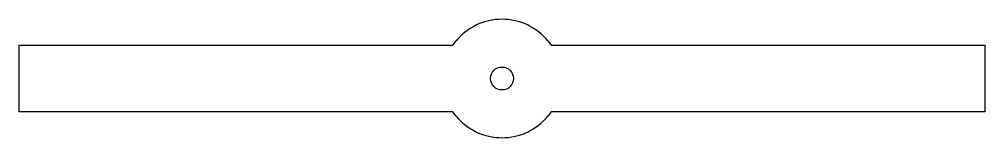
# Model space of a CAD drawing. Header units: millimetres. Extents: x -130 to 130, y -16 to 16.
import ezdxf

# ---------------------------------------------------------------- set-up
doc = ezdxf.new("R2010")
doc.units = ezdxf.units.MM
doc.layers.add('CUT_INNER', color=6, linetype='Continuous')
doc.layers.add('CUT_OUTER', color=1, linetype='Continuous')

msp = doc.modelspace()

# ---------------------------------------------------------------- linework, layer by layer
at = {"layer": 'CUT_INNER'}
msp.add_circle((0, 0), 3.1, dxfattribs=at)
at = {"layer": 'CUT_OUTER'}
for points in [[(-12.3682, -10.1503), (-13.2213, -9), (-130, -9), (-130, 9), (-13.2213, 9), (-12.3682, 10.1503)], [(12.3682, 10.1503), (13.2213, 9), (130, 9)], [(130, 9), (130, -9), (13.2213, -9), (12.3682, -10.1503)]]:
    msp.add_lwpolyline(points, dxfattribs=at)
for start, end in [(39.375, 140.625), (219.375, 320.625)]:
    msp.add_arc((0, 0), 16, start, end, dxfattribs=at)

doc.saveas('drawing.dxf')
